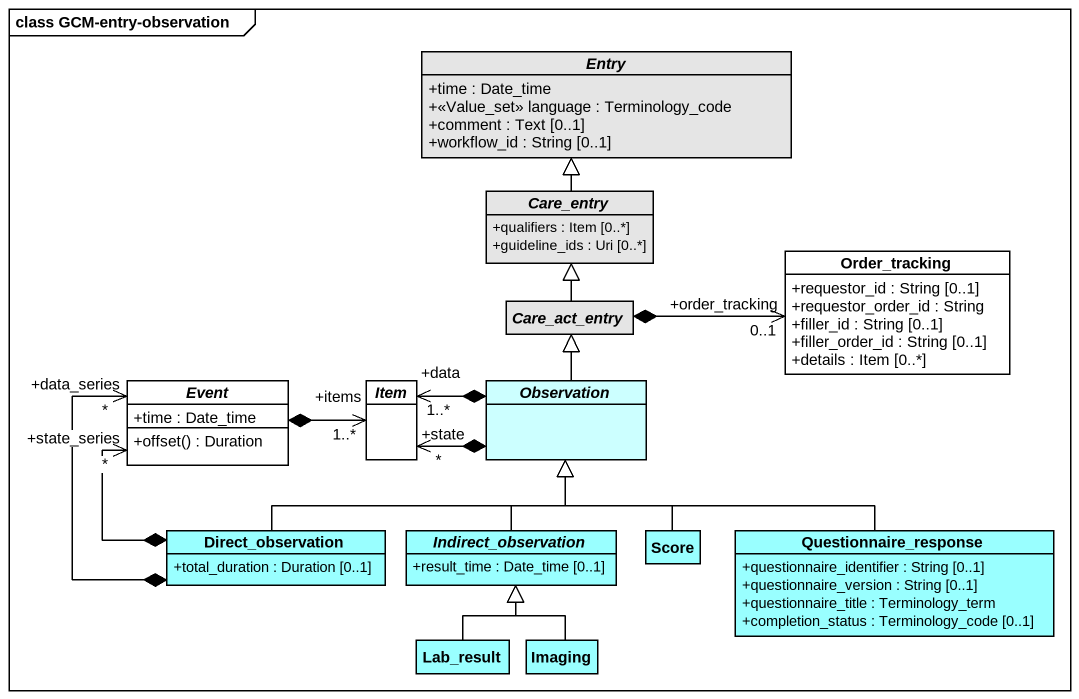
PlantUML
@startuml
mainframe class GCM-entry-observation
hide circle
hide empty members
skinparam classAttributeIconSize 0
abstract class Entry #E5E5E5 {
  +time : Date_time
  +<<Value_set>> language : Terminology_code
  +comment : Text [0..1]
  +workflow_id : String [0..1]
}
abstract class Care_entry #E5E5E5 {
  +qualifiers : Item [0..*]
  +guideline_ids : Uri [0..*]
}
class Order_tracking {
  +requestor_id : String [0..1]
  +requestor_order_id : String
  +filler_id : String [0..1]
  +filler_order_id : String [0..1]
  +details : Item [0..*]
}
abstract class Care_act_entry #E5E5E5
abstract class Event #FFFFFF {
  +time : Date_time
  +offset() : Duration
}
abstract class Item #FFFFFF
abstract class Observation #CCFFFF
class Direct_observation #99FFFF {
  +total_duration : Duration [0..1]
}
abstract class Indirect_observation #99FFFF {
  +result_time : Date_time [0..1]
}
class Score #99FFFF
class Questionnaire_response #99FFFF {
  +questionnaire_identifier : String [0..1]
  +questionnaire_version : String [0..1]
  +questionnaire_title : Terminology_term
  +completion_status : Terminology_code [0..1]
}
class Lab_result #99FFFF
class Imaging #99FFFF
Care_entry -up-|> Entry
Care_act_entry -up-|> Care_entry
Care_act_entry *-right-> "+order_tracking\n0..1" Order_tracking
Event "+data_series\n*" <--* Direct_observation
Event "+state_series\n*" <--* Direct_observation
Item "+items\n1..*" <-left-* Event
Item "+data\n1..*" <-right-* Observation
Item "+state\n*" <-right-* Observation
Observation -up-|> Care_act_entry
Direct_observation -right-|> Observation
Indirect_observation -up-|> Observation
Score -up-|> Observation
Questionnaire_response -left-|> Observation
Lab_result -up-|> Indirect_observation
Imaging -up-|> Indirect_observation
@enduml
